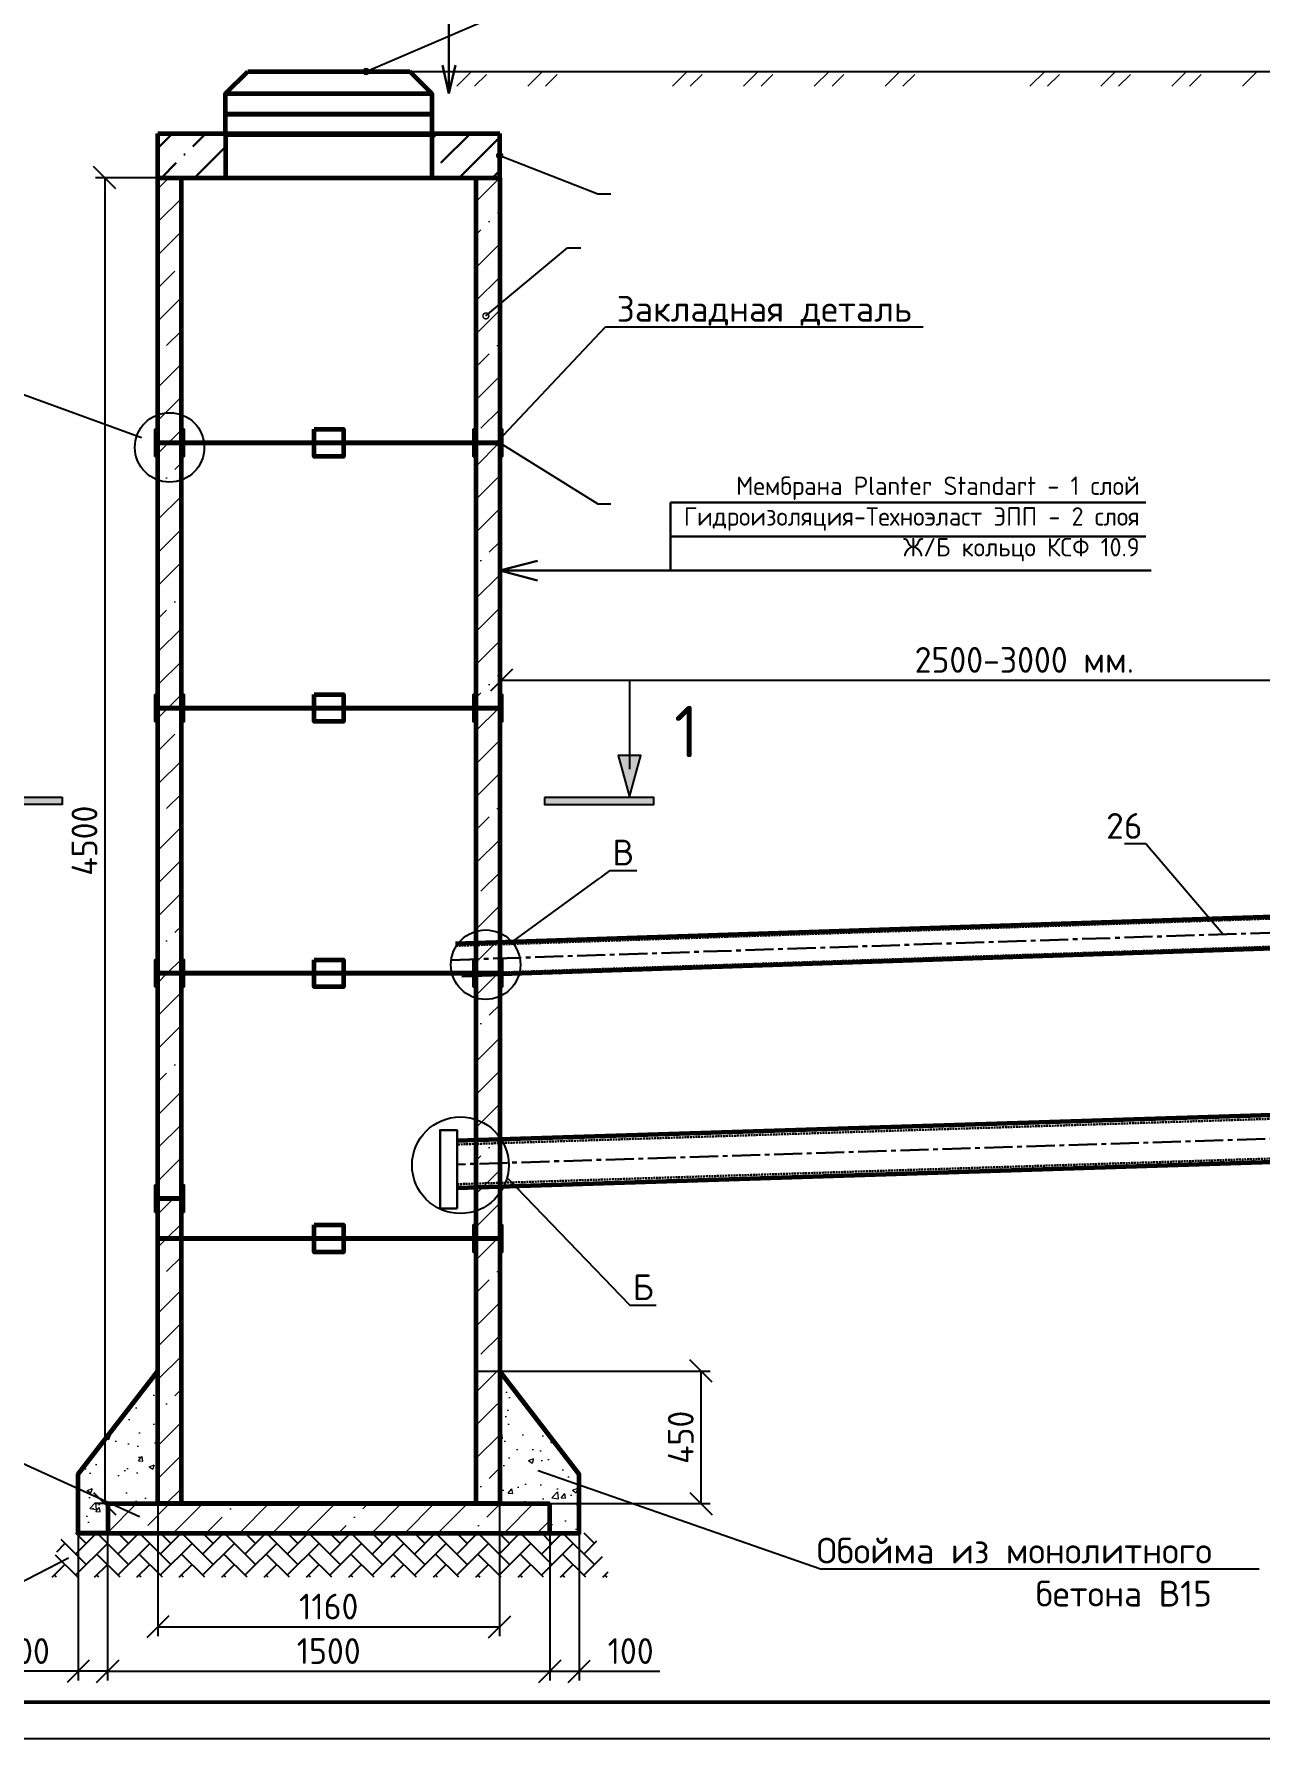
# Model space of a CAD drawing. Header units: millimetres. Extents: x 1601 to 15402, y -324 to 12625.
# Drawn here: x 10588.9 to 10755.2, y 317.6 to 549.7 of the extents above; entities that cross this region are included whole.
import ezdxf
from ezdxf import colors
from ezdxf.entities.mleader import LeaderData, LeaderLine
from ezdxf.math import Vec2, Vec3

# ---------------------------------------------------------------- set-up
doc = ezdxf.new("R2010")
doc.units = ezdxf.units.MM
for name, pattern in [('ACAD_ISO04W100', [30, 24, -3, 0, -3]), ('HIDDEN', [0.375, 0.25, -0.125]), ('осевая2', [28.575, 19.05, -3.175, 3.175, -3.175])]:
    doc.linetypes.add(name, pattern=pattern)
for name, color, linetype, lineweight in [('Осевая', 2, 'осевая2', 30), ('Основной', 1, 'Continuous', 60), ('Размер 3.5', 250, 'Continuous', 35), ('Размеры на чертеже', 250, 'Continuous', 25), ('Тонкие', 5, 'Continuous', 30), ('шриховка', 251, 'ACAD_ISO04W100', 15)]:
    doc.layers.add(name, color=color, linetype=linetype, lineweight=lineweight)
doc.layers.add('Штриховка', color=7, linetype='Continuous')
doc.styles.add('-ISOCPEUR-', font='isocpeur.TTF')
doc.styles.add('GOST', font='GOST Common.ttf')
doc.styles.add('GOST-2.304_Type-B', font='GOST Common.ttf')
doc.dimstyles.new('Копия М 1 к 25', dxfattribs={"dimtxt": 3.5, "dimasz": 3, "dimexe": 1.25, "dimexo": 0, "dimgap": 1, "dimtad": 1, "dimdec": 0, "dimlfac": 25, "dimzin": 0, "dimdsep": 46, "dimtxsty": 'GOST', "dimblk": 'OBLIQUE', "dimcen": 5, "dimclrd": 256, "dimclre": 256, "dimclrt": 256, "dimazin": 2, "dimtfac": 1, "dimtdec": 0, "dimtmove": 0, "dimatfit": 3, "dimldrblk": 'NONE', "dimfxl": 1.25, "dimtolj": 1, "dimtzin": 0, "dimlwd": -1, "dimlwe": -1, "dimarcsym": 2})
pattern_1 = [(50, (7055.151, -19929.2874), (7.1726018, -0.6275213), [0.75, -8.25]), (355, (7055.151, -19929.2874), (-1.3875133, 7.5219213), [0.6, -6.6]), (100.4514, (7055.7486, -19929.34), (5.7850938, 6.8943954), [0.637402, -7.011421]), (46.1842, (7055.151, -19927.2874), (10.6724105, -1.65519), [1.125, -12.375]), (96.6356, (7056.04, -19927.425), (9.346627, 9.7411787), [0.956103, -10.51713]), (351.1842, (7055.151, -19927.287), (9.3466195, 9.741186), [0.9, -9.9]), (21, (7056.151, -19927.7874), (5.9690705, -4.0261889), [0.75, -8.25]), (326, (7056.151, -19927.7874), (2.4331533, 7.2515005), [0.6, -6.6]), (71.4514, (7056.648, -19928.123), (8.4022263, 3.225305), [0.637402, -7.011421]), (37.5, (7055.151, -19929.2874), (0.12159855, 3.32893854), [0, -6.52, 0, -6.7, 0, -6.625]), (7.5, (7055.151, -19929.2874), (2.6306954, 3.9441171), [0, -3.82, 0, -6.37, 0, -2.525]), (327.5, (7052.921, -19929.2874), (5.33822436, -0.2255487), [0, -2.5, 0, -7.8, 0, -10.35]), (317.5, (7051.921, -19929.2874), (5.8318617, 1.0010498), [0, -3.25, 0, -5.18, 0, -7.35])]

# ---------------------------------------------------------------- blocks, each defined once
blk = doc.blocks.new('*U19')
at = {"layer": 'шриховка'}
h = blk.add_hatch(dxfattribs=at)
h.set_pattern_fill('ANSI35', color=256, scale=0.5)
h.set_pattern_definition([(45, (-40.9893, 0), (-2.24506, 2.24506), []), (45, (-38.7443, 0), (-2.24506, 2.24506), [3.96875, -0.79375, 0, -0.79375])])
h.paths.add_polyline_path([(-10, -18), (11.6, -18), (11.6, 0), (-10, 0)])
h.paths.add_polyline_path([(10, 0), (-11.6, 0), (-11.6, -18), (10, -18)])
at = {"layer": 'Основной'}
for p, q in [((-10, 0), (-10, -18)), ((10, 0), (10, -18))]:
    blk.add_line(p, q, dxfattribs=at)
blk.add_lwpolyline([(-11.6, 0), (11.6, 0), (11.6, -18), (-11.6, -18)], close=True, dxfattribs=at)
blk = doc.blocks.new('_Oblique')
at = {"color": 0, "linetype": 'ByBlock', "lineweight": -2}
blk.add_line((-0.5, -0.5), (0.5, 0.5), dxfattribs=at)
blk = doc.blocks.new('*D811')
at = {"transparency": 16777216}
for p, q in [((10594.84, 346.18), (10594.84, 326.17)), ((10598.84, 346.18), (10598.84, 326.17)), ((10594.84, 327.42), (10583.89, 327.42)), ((10598.84, 327.42), (10594.84, 327.42))]:
    blk.add_line(p, q, dxfattribs=at)
at = {"layer": 'Defpoints', "color": 0, "transparency": 16777216}
for p in [(10594.84, 346.18), (10598.84, 346.18), (10594.84, 327.42)]:
    blk.add_point(p, dxfattribs=at)
at = {"transparency": 16777216, "xscale": 3, "yscale": 3, "zscale": 3, "rotation": 180}
blk.add_blockref('_Oblique', (10594.84, 327.42), dxfattribs=at)
at = {"transparency": 16777216, "xscale": 3, "yscale": 3, "zscale": 3}
blk.add_blockref('_Oblique', (10598.84, 327.42), dxfattribs=at)
at = {"transparency": 16777216, "insert": (10587.87, 330.17), "char_height": 3.5, "attachment_point": 5, "style": 'GOST'}
blk.add_mtext('\\A1;100', dxfattribs=at)
blk = doc.blocks.new('_None')
blk = doc.blocks.new('*D812')
at = {"transparency": 16777216}
for p, q in [((10598.84, 346.18), (10598.84, 326.17)), ((10658.84, 346.18), (10658.84, 326.17)), ((10598.84, 327.42), (10658.84, 327.42))]:
    blk.add_line(p, q, dxfattribs=at)
at = {"layer": 'Defpoints', "color": 0, "transparency": 16777216}
for p in [(10598.84, 346.18), (10658.84, 346.18), (10658.84, 327.42)]:
    blk.add_point(p, dxfattribs=at)
at = {"transparency": 16777216, "xscale": 3, "yscale": 3, "zscale": 3, "rotation": 180}
blk.add_blockref('_Oblique', (10598.84, 327.42), dxfattribs=at)
at = {"transparency": 16777216, "xscale": 3, "yscale": 3, "zscale": 3}
blk.add_blockref('_Oblique', (10658.84, 327.42), dxfattribs=at)
at = {"transparency": 16777216, "insert": (10628.84, 330.17), "char_height": 3.5, "attachment_point": 5, "style": 'GOST'}
blk.add_mtext('\\A1;1500', dxfattribs=at)
blk = doc.blocks.new('*D813')
at = {"transparency": 16777216}
for p, q in [((10658.84, 346.18), (10658.84, 326.17)), ((10662.84, 346.18), (10662.84, 326.17)), ((10658.84, 327.42), (10662.84, 327.42)), ((10662.84, 327.42), (10673.79, 327.42))]:
    blk.add_line(p, q, dxfattribs=at)
at = {"layer": 'Defpoints', "color": 0, "transparency": 16777216}
for p in [(10658.84, 346.18), (10662.84, 346.18), (10662.84, 327.42)]:
    blk.add_point(p, dxfattribs=at)
at = {"transparency": 16777216, "xscale": 3, "yscale": 3, "zscale": 3, "rotation": 180}
blk.add_blockref('_Oblique', (10658.84, 327.42), dxfattribs=at)
at = {"transparency": 16777216, "xscale": 3, "yscale": 3, "zscale": 3}
blk.add_blockref('_Oblique', (10662.84, 327.42), dxfattribs=at)
at = {"transparency": 16777216, "insert": (10669.82, 330.17), "char_height": 3.5, "attachment_point": 5, "style": 'GOST'}
blk.add_mtext('\\A1;100', dxfattribs=at)
blk = doc.blocks.new('*D814')
at = {"transparency": 16777216}
for p, q in [((10605.64, 350.18), (10605.64, 332.21)), ((10652.04, 350.18), (10652.04, 332.21)), ((10605.64, 333.46), (10652.04, 333.46))]:
    blk.add_line(p, q, dxfattribs=at)
at = {"layer": 'Defpoints', "color": 0, "transparency": 16777216}
for p in [(10605.64, 350.18), (10652.04, 350.18), (10652.04, 333.46)]:
    blk.add_point(p, dxfattribs=at)
at = {"transparency": 16777216, "xscale": 3, "yscale": 3, "zscale": 3, "rotation": 180}
blk.add_blockref('_Oblique', (10605.64, 333.46), dxfattribs=at)
at = {"transparency": 16777216, "xscale": 3, "yscale": 3, "zscale": 3}
blk.add_blockref('_Oblique', (10652.04, 333.46), dxfattribs=at)
at = {"transparency": 16777216, "insert": (10628.84, 336.21), "char_height": 3.5, "attachment_point": 5, "style": 'GOST'}
blk.add_mtext('\\A1;1160', dxfattribs=at)
blk = doc.blocks.new('*D792')
at = {"transparency": 16777216}
for p, q in [((10648.84, 368.18), (10680.62, 368.18)), ((10679.37, 350.18), (10679.37, 368.18)), ((10648.84, 350.18), (10680.62, 350.18))]:
    blk.add_line(p, q, dxfattribs=at)
at = {"layer": 'Defpoints', "color": 0, "transparency": 16777216}
for p in [(10648.84, 368.18), (10679.37, 368.18), (10648.84, 350.18)]:
    blk.add_point(p, dxfattribs=at)
at = {"transparency": 16777216, "xscale": 3, "yscale": 3, "zscale": 3}
for p, rotation in [((10679.37, 368.18), 90), ((10679.37, 350.18), 270)]:
    blk.add_blockref('_Oblique', p, dxfattribs=dict(at, rotation=rotation))
at = {"transparency": 16777216, "insert": (10676.62, 359.18), "char_height": 3.5, "attachment_point": 5, "rotation": 90, "style": 'GOST'}
blk.add_mtext('\\A1;450', dxfattribs=at)
blk = doc.blocks.new('направление')
at = {"layer": 'Размеры на чертеже'}
h = blk.add_hatch(color=256, dxfattribs=at)
h.dxf.hatch_style = 1
h.paths.add_polyline_path([(0, 0), (-3.75, 1.04), (-3.75, -1.03)])
blk.add_line((-10.5, 0), (-2.5, 0), dxfattribs=at)
blk.add_lwpolyline([(0, 0), (-3.75, 1.04), (-3.75, -1.03)], close=True, dxfattribs=at)
blk = doc.blocks.new('*U178')
at = {"layer": 'Штриховка', "true_color": 0x000000}
h = blk.add_hatch(color=18, dxfattribs=at)
h.dxf.hatch_style = 1
h.paths.add_polyline_path([(-0.3594, 0.0234), (-0.3594, 0.0017), (-0.0276, 0.0017), (-0.0276, 0.0234)])
h = blk.add_hatch(color=18, dxfattribs=at)
h.dxf.hatch_style = 1
h.paths.add_polyline_path([(1.4352, 0.0234), (1.4352, 0.0007), (1.767, 0.0007), (1.767, 0.0234)])
at = {"layer": 'Штриховка', "color": 18, "true_color": 0x000000}
for points in [[(-0.0276, 0.0017), (-0.0276, 0.0234), (-0.3594, 0.0234), (-0.3594, 0.0017)], [(1.4352, 0.0007), (1.4352, 0.0234), (1.767, 0.0234), (1.767, 0.0007)]]:
    blk.add_lwpolyline(points, close=True, dxfattribs=at)
at = {"layer": 'Размеры на чертеже', "yscale": 0.03333333333333333, "zscale": 0.03333333333333333}
for p, xscale, rotation in [((-0.2853, 0), 0.03333333333333333, 89.99999999993935), ((1.6929, 0), -0.03333333333333333, 270.0000000000607)]:
    blk.add_blockref('направление', p, dxfattribs=dict(at, xscale=xscale, rotation=rotation))
blk = doc.blocks.new('*D821')
at = {"transparency": 16777216}
for p, q in [((10652.3, 423.86), (10652.3, 463.22)), ((10652.3, 461.97), (10794.19, 461.97)), ((10794.19, 432.86), (10794.19, 463.22))]:
    blk.add_line(p, q, dxfattribs=at)
at = {"layer": 'Defpoints', "color": 0, "transparency": 16777216}
for p in [(10794.19, 461.97), (10794.19, 432.86), (10652.3, 423.86)]:
    blk.add_point(p, dxfattribs=at)
at = {"transparency": 16777216, "xscale": 3, "yscale": 3, "zscale": 3, "rotation": 180}
blk.add_blockref('_Oblique', (10652.3, 461.97), dxfattribs=at)
at = {"transparency": 16777216, "xscale": 3, "yscale": 3, "zscale": 3}
blk.add_blockref('_Oblique', (10794.19, 461.97), dxfattribs=at)
at = {"transparency": 16777216, "insert": (10723.25, 464.72), "char_height": 3.5, "attachment_point": 5, "style": 'GOST'}
blk.add_mtext('\\A1;2500-3000 мм.', dxfattribs=at)
blk = doc.blocks.new('_DotSmall')
at = {"color": 0, "linetype": 'ByBlock', "const_width": 0.5}
blk.add_lwpolyline([(-0.0625, 0, 1), (0.0625, 0, 1)], format="xyb", close=True, dxfattribs=at)
blk = doc.blocks.new('*D828')
at = {"transparency": 16777216}
for p, q in [((10608.84, 530.18), (10597.19, 530.18)), ((10598.44, 530.18), (10598.44, 350.18)), ((10608.84, 350.18), (10597.19, 350.18))]:
    blk.add_line(p, q, dxfattribs=at)
at = {"layer": 'Defpoints', "color": 0, "transparency": 16777216}
for p in [(10608.84, 530.18), (10598.44, 350.18), (10608.84, 350.18)]:
    blk.add_point(p, dxfattribs=at)
at = {"transparency": 16777216, "xscale": 3, "yscale": 3, "zscale": 3}
for p, rotation in [((10598.44, 530.18), 90), ((10598.44, 350.18), 270)]:
    blk.add_blockref('_Oblique', p, dxfattribs=dict(at, rotation=rotation))
at = {"transparency": 16777216, "insert": (10595.69, 440.18), "char_height": 3.5, "attachment_point": 5, "rotation": 90, "style": 'GOST'}
blk.add_mtext('\\A1;4500', dxfattribs=at)

msp = doc.modelspace()

# ---------------------------------------------------------------- hatches: boundary and pattern name
h = msp.add_hatch()
h.set_pattern_fill('AR-HBONE', scale=0.02)
h.set_pattern_definition([(45, (553.84, -2507.3535), (0, 2.87368196), [6.096, -2.032]), (135, (555.2768, -2505.9166), (3e-16, 2.87368196), [6.096, -2.032])])
h.paths.add_polyline_path([(10667.0287, 340.1783), (10664.8449, 346.1783), (10592.8449, 346.1783), (10590.6611, 340.1783)])
at = {"layer": 'шриховка', "lineweight": 30}
h = msp.add_hatch(dxfattribs=at)
h.set_pattern_fill('ANSI35', color=256, style=0)
h.set_pattern_definition([(45, (2964.829, 50.615), (-4.490128, 4.490128), []), (45, (2969.319, 50.615), (-4.490128, 4.490128), [7.9375, -1.5875, 0, -1.5875])])
h.paths.add_polyline_path([(10614.8485, 536.1819), (10605.6449, 536.1783), (10605.6449, 530.1783), (10614.8449, 530.1783)])
h.paths.add_polyline_path([(10652.0449, 536.1783), (10642.8429, 536.1802), (10642.8449, 530.1783), (10652.0449, 530.1783)])
at = {"layer": 'шриховка'}
h = msp.add_hatch(dxfattribs=at)
h.set_pattern_fill('AR-CONC', color=256, style=0)
h.set_pattern_definition(pattern_1)
h.paths.add_polyline_path([(10605.9066, 350.1783), (10605.6449, 368.1783), (10594.8449, 354.1783), (10594.8449, 346.1783), (10598.8449, 346.1783), (10598.8449, 350.1783)])
h = msp.add_hatch(dxfattribs=at)
h.set_pattern_fill('AR-CONC', color=256, style=0)
h.set_pattern_definition(pattern_1)
h.paths.add_polyline_path([(10651.7832, 350.1783), (10652.0449, 368.1783), (10662.8449, 354.1783), (10662.8449, 346.1783), (10658.8449, 346.1783), (10658.8449, 350.1783)])
h = msp.add_hatch(dxfattribs=at)
h.set_pattern_fill('ANSI35', color=256)
h.set_pattern_definition([(45, (1927.1074, -252.219), (-4.490128, 4.490128), []), (45, (1931.5975, -252.219), (-4.490128, 4.490128), [7.9375, -1.5875, 0, -1.5875])])
h.paths.add_polyline_path([(10598.8449, 350.1783), (10598.8449, 346.1783), (10658.8449, 346.1783), (10658.8449, 350.1783)])

# ---------------------------------------------------------------- linework, layer by layer
for p, q in [((10614.8449, 541.5941), (10642.8449, 541.5941)), ((15402.2532, 318.2356), (5591.2496, 318.2356))]:
    msp.add_line(p, q)
for centre, radius in [((10607.2449, 493.5661), 4.7137), ((10650.1397, 423.3388), 4.7137), ((10646.7094, 396.1171), 6.5564)]:
    msp.add_circle(centre, radius)
at = {"layer": 'Осевая', "ltscale": 0.2}
for p, q in [((10780.6143, 428.4834), (10645.0556, 423.9613)), ((10790.2061, 400.7739), (10646.2544, 396.2332))]:
    msp.add_line(p, q, dxfattribs=at)
at = {"layer": 'Основной'}
for p, q in [((10614.8449, 541.5941), (10617.8449, 544.5941)), ((10617.8449, 544.5941), (10639.8449, 544.5941)), ((10642.8449, 541.5941), (10639.8449, 544.5941)), ((10642.8449, 541.5941), (10642.8449, 538.7941)), ((10605.6449, 530.1783), (10605.6452, 536.1824)), ((10605.6449, 536.1783), (10652.0449, 536.1783)), ((10614.8449, 536.1783), (10614.8449, 530.1783)), ((10642.8449, 536.1783), (10642.8449, 530.1783)), ((10652.0449, 530.1783), (10652.0445, 536.1824)), ((10605.6449, 530.1783), (10652.0449, 530.1783)), ((10630.8449, 494.1783), (10626.8449, 494.1783)), ((10630.8449, 458.1783), (10626.8449, 458.1783)), ((10780.6143, 430.6434), (10646.0695, 426.1552)), ((10780.6143, 426.3234), (10646.9254, 421.8637)), ((10630.8449, 422.1783), (10626.8449, 422.1783)), ((10790.2061, 403.9739), (10646.2544, 399.4332)), ((10790.2061, 397.5739), (10646.2988, 393.0213)), ((10630.8449, 386.1783), (10626.8449, 386.1783)), ((10598.8449, 350.1783), (10598.8449, 346.1783)), ((10598.8449, 350.1783), (10658.8449, 350.1783)), ((10608.8449, 350.1783), (10605.6449, 350.1783)), ((10648.8449, 350.1783), (10608.8449, 350.1783)), ((10658.8449, 346.1783), (10658.8449, 350.1783)), ((10594.8449, 346.1783), (10662.8449, 346.1783))]:
    msp.add_line(p, q, dxfattribs=at)
for points in [[(10642.8449, 538.7941), (10614.8449, 538.7941), (10614.8449, 541.5941), (10642.8449, 541.5941)], [(10642.8449, 535.9941), (10614.8449, 535.9941), (10614.8449, 538.7941), (10642.8449, 538.7941)], [(10626.8449, 496.0183), (10630.8449, 496.0183), (10630.8449, 492.3383), (10626.8449, 492.3383)], [(10626.8449, 460.0183), (10630.8449, 460.0183), (10630.8449, 456.3383), (10626.8449, 456.3383)], [(10626.8449, 424.0183), (10630.8449, 424.0183), (10630.8449, 420.3383), (10626.8449, 420.3383)], [(10626.8449, 388.0183), (10630.8449, 388.0183), (10630.8449, 384.3383), (10626.8449, 384.3383)]]:
    msp.add_lwpolyline(points, close=True, dxfattribs=at)
for points in [[(10598.8449, 346.1783), (10594.8449, 346.1783), (10594.8449, 354.1783), (10605.6449, 368.1783)], [(10658.8449, 346.1783), (10662.8449, 346.1783), (10662.8449, 354.1783), (10652.0449, 368.1783)]]:
    msp.add_lwpolyline(points, dxfattribs=at)
at = {"layer": 'Размеры на чертеже'}
for p, q in [((10638.8736, 544.5941), (10670.5339, 544.5941)), ((10670.5339, 544.5941), (10719.0394, 544.5941)), ((10719.0394, 544.5941), (10767.5448, 544.5941))]:
    msp.add_line(p, q, dxfattribs=at)
at = {"layer": 'Тонкие'}
for p, q in [((10645.161, 541.5941), (10645.161, 573.2813)), ((10645.161, 541.5941), (10644.2929, 545.4514)), ((10645.161, 541.5941), (10646.029, 545.4514)), ((10652.0449, 476.8343), (10657.1751, 478.1761)), ((10652.0449, 476.8343), (10657.1751, 475.4924))]:
    msp.add_line(p, q, dxfattribs=at)
at = {"layer": 'Тонкие', "lineweight": 20}
for p, q in [((10646.2388, 542.5926), (10648.2403, 544.5941)), ((10646.2388, 542.5926), (10648.2403, 544.5941)), ((10646.2388, 542.5926), (10648.2403, 544.5941)), ((10648.6437, 542.5926), (10650.2469, 544.1958)), ((10648.6437, 542.5926), (10650.2469, 544.1958)), ((10648.6437, 542.5926), (10650.2469, 544.1958)), ((10655.8582, 542.5926), (10657.8598, 544.5941)), ((10655.8582, 542.5926), (10657.8598, 544.5941)), ((10658.2631, 542.5926), (10659.8663, 544.1958)), ((10658.2631, 542.5926), (10659.8663, 544.1958)), ((10675.5053, 542.5926), (10677.5069, 544.5941)), ((10677.9102, 542.5926), (10679.5134, 544.1958)), ((10685.1248, 542.5926), (10687.1263, 544.5941)), ((10687.5297, 542.5926), (10689.1329, 544.1958)), ((10694.7442, 542.5926), (10696.7458, 544.5941)), ((10694.7442, 542.5926), (10696.7458, 544.5941)), ((10694.7442, 542.5926), (10696.7458, 544.5941)), ((10697.1491, 542.5926), (10698.7523, 544.1958)), ((10697.1491, 542.5926), (10698.7523, 544.1958)), ((10697.1491, 542.5926), (10698.7523, 544.1958)), ((10704.3637, 542.5926), (10706.3652, 544.5941)), ((10704.3637, 542.5926), (10706.3652, 544.5941)), ((10706.7685, 542.5926), (10708.3718, 544.1958)), ((10706.7685, 542.5926), (10708.3718, 544.1958)), ((10724.0108, 542.5926), (10726.0123, 544.5941)), ((10726.4157, 542.5926), (10728.0189, 544.1958)), ((10733.6302, 542.5926), (10735.6318, 544.5941)), ((10736.0351, 542.5926), (10737.6383, 544.1958)), ((10743.2497, 542.5926), (10745.2512, 544.5941)), ((10743.2497, 542.5926), (10745.2512, 544.5941)), ((10743.2497, 542.5926), (10745.2512, 544.5941)), ((10745.6545, 542.5926), (10747.2578, 544.1958)), ((10745.6545, 542.5926), (10747.2578, 544.1958)), ((10745.6545, 542.5926), (10747.2578, 544.1958)), ((10752.8691, 542.5926), (10754.8707, 544.5941)), ((10752.8691, 542.5926), (10754.8707, 544.5941))]:
    msp.add_line(p, q, dxfattribs=at)
at = {"layer": 'Тонкие', "ltscale": 0.001}
for p, q in [((10739.7474, 486.0751), (10675.2392, 486.0751)), ((10675.2392, 486.0751), (10675.2392, 476.8335)), ((10739.7474, 481.4543), (10675.2392, 481.4543)), ((10652.0479, 476.8335), (10658.6103, 476.8335)), ((10658.6103, 476.8335), (10740.4696, 476.8335))]:
    msp.add_line(p, q, dxfattribs=at)
at = {"layer": 'Тонкие', "color": 9, "linetype": 'HIDDEN'}
for p, q in [((10780.545, 430.3828), (10646.0021, 425.8996)), ((10780.4949, 426.5774), (10646.732, 422.1206)), ((10790.1961, 403.4682), (10646.2544, 398.9366)), ((10790.1041, 398.0773), (10646.2544, 393.5496))]:
    msp.add_line(p, q, dxfattribs=at)
at = {"layer": 'Тонкие', "ltscale": 100}
for points in [[(10609.2449, 494.1783), (10609.2449, 496.0183), (10609.1009, 496.0183, 0.41421356), (10608.9409, 495.8583), (10608.9409, 494.6383, -0.41421356), (10608.6609, 494.3583), (10605.8289, 494.3583, -0.41421356), (10605.5489, 494.6383), (10605.5489, 495.8583, 0.41421356), (10605.3889, 496.0183), (10605.2449, 496.0183), (10605.2449, 494.1783)], [(10609.2449, 494.1783), (10609.2449, 492.3383), (10609.1009, 492.3383, -0.41421356), (10608.9409, 492.4983), (10608.9409, 493.7183, 0.41421356), (10608.6609, 493.9983), (10605.8289, 493.9983, 0.41421356), (10605.5489, 493.7183), (10605.5489, 492.4983, -0.41421356), (10605.3889, 492.3383), (10605.2449, 492.3383), (10605.2449, 494.1783)], [(10609.2449, 458.1783), (10609.2449, 460.0183), (10609.1009, 460.0183, 0.41421356), (10608.9409, 459.8583), (10608.9409, 458.6383, -0.41421356), (10608.6609, 458.3583), (10605.8289, 458.3583, -0.41421356), (10605.5489, 458.6383), (10605.5489, 459.8583, 0.41421356), (10605.3889, 460.0183), (10605.2449, 460.0183), (10605.2449, 458.1783)], [(10648.4449, 458.1783), (10648.4449, 460.0183), (10648.5889, 460.0183, -0.41421356), (10648.7489, 459.8583), (10648.7489, 458.6383, 0.41421356), (10649.0289, 458.3583), (10651.8609, 458.3583, 0.41421356), (10652.1409, 458.6383), (10652.1409, 459.8583, -0.41421356), (10652.3009, 460.0183), (10652.4449, 460.0183), (10652.4449, 458.1783)], [(10609.2449, 458.1783), (10609.2449, 456.3383), (10609.1009, 456.3383, -0.41421356), (10608.9409, 456.4983), (10608.9409, 457.7183, 0.41421356), (10608.6609, 457.9983), (10605.8289, 457.9983, 0.41421356), (10605.5489, 457.7183), (10605.5489, 456.4983, -0.41421356), (10605.3889, 456.3383), (10605.2449, 456.3383), (10605.2449, 458.1783)], [(10648.4449, 458.1783), (10648.4449, 456.3383), (10648.5889, 456.3383, 0.41421356), (10648.7489, 456.4983), (10648.7489, 457.7183, -0.41421356), (10649.0289, 457.9983), (10651.8609, 457.9983, -0.41421356), (10652.1409, 457.7183), (10652.1409, 456.4983, 0.41421356), (10652.3009, 456.3383), (10652.4449, 456.3383), (10652.4449, 458.1783)], [(10609.2449, 422.1783), (10609.2449, 424.0183), (10609.1009, 424.0183, 0.41421356), (10608.9409, 423.8583), (10608.9409, 422.6383, -0.41421356), (10608.6609, 422.3583), (10605.8289, 422.3583, -0.41421356), (10605.5489, 422.6383), (10605.5489, 423.8583, 0.41421356), (10605.3889, 424.0183), (10605.2449, 424.0183), (10605.2449, 422.1783)], [(10648.4449, 422.1783), (10648.4449, 424.0183), (10648.5889, 424.0183, -0.41421356), (10648.7489, 423.8583), (10648.7489, 422.6383, 0.41421356), (10649.0289, 422.3583), (10651.8609, 422.3583, 0.41421356), (10652.1409, 422.6383), (10652.1409, 423.8583, -0.41421356), (10652.3009, 424.0183), (10652.4449, 424.0183), (10652.4449, 422.1783)], [(10609.2449, 422.1783), (10609.2449, 420.3383), (10609.1009, 420.3383, -0.41421356), (10608.9409, 420.4983), (10608.9409, 421.7183, 0.41421356), (10608.6609, 421.9983), (10605.8289, 421.9983, 0.41421356), (10605.5489, 421.7183), (10605.5489, 420.4983, -0.41421356), (10605.3889, 420.3383), (10605.2449, 420.3383), (10605.2449, 422.1783)], [(10648.4449, 422.1783), (10648.4449, 420.3383), (10648.5889, 420.3383, 0.41421356), (10648.7489, 420.4983), (10648.7489, 421.7183, -0.41421356), (10649.0289, 421.9983), (10651.8609, 421.9983, -0.41421356), (10652.1409, 421.7183), (10652.1409, 420.4983, 0.41421356), (10652.3009, 420.3383), (10652.4449, 420.3383), (10652.4449, 422.1783)], [(10609.2449, 391.5941), (10609.2449, 393.4341), (10609.1009, 393.4341, 0.41421356), (10608.9409, 393.2741), (10608.9409, 392.0541, -0.41421356), (10608.6609, 391.7741), (10605.8289, 391.7741, -0.41421356), (10605.5489, 392.0541), (10605.5489, 393.2741, 0.41421356), (10605.3889, 393.4341), (10605.2449, 393.4341), (10605.2449, 391.5941)], [(10609.2449, 391.5941), (10609.2449, 389.7541), (10609.1009, 389.7541, -0.41421356), (10608.9409, 389.9141), (10608.9409, 391.1341, 0.41421356), (10608.6609, 391.4141), (10605.8289, 391.4141, 0.41421356), (10605.5489, 391.1341), (10605.5489, 389.9141, -0.41421356), (10605.3889, 389.7541), (10605.2449, 389.7541), (10605.2449, 391.5941)]]:
    msp.add_lwpolyline(points, format="xyb", close=True, dxfattribs=at)
at = {"layer": 'Тонкие'}
msp.add_lwpolyline([(10646.2544, 390.267), (10643.9616, 390.267), (10643.9616, 400.8812), (10646.2544, 400.8812)], close=True, dxfattribs=at)

# ---------------------------------------------------------------- block references
at = {"layer": 'Основной', "xscale": 2, "yscale": 2, "zscale": 2, "rotation": 180}
for p in [(10628.8449, 494.1783), (10628.8449, 458.1783), (10628.8449, 422.1783), (10628.8449, 386.1783), (10628.8449, 350.1783)]:
    msp.add_blockref('*U19', p, dxfattribs=at)

# ---------------------------------------------------------------- texts
at = {"layer": 'Размер 3.5', "insert": (10738.9021, 489.6071), "char_height": 3.5, "attachment_point": 3, "style": 'GOST-2.304_Type-B'}
msp.add_mtext_dynamic_manual_height_columns('{\\H0.7143x;\\C0;Мембрана Planter Standart - 1 слой \\PГидроизоляция-Техноэласт ЭПП - 2 слоя \\PЖ/Б кольцо КСФ 10.9            }', width=66.33575, gutter_width=12.5, heights=[14.4059], dxfattribs=at)
at = {"layer": 'Размер 3.5', "insert": (10675.7208, 458.4859), "char_height": 7, "attachment_point": 1, "style": 'GOST', "bg_fill": 2}
msp.add_mtext_dynamic_manual_height_columns('{\\Q0;\\C256;\\c0;1}', width=5.108195, gutter_width=2, heights=[0], dxfattribs=at)

# ---------------------------------------------------------------- dimensions: what is measured, and where the dimension line sits
for base, p1, p2, picture, middle in [((10652.0449, 333.4638), (10605.6449, 350.1783), (10652.0449, 350.1783), '*D814', (10628.8449, 336.2138)), ((10594.8449, 327.421), (10598.8449, 346.1783), (10594.8449, 346.1783), '*D811', (10587.8699, 330.171))]:
    dim = msp.add_linear_dim(base=base, p1=p1, p2=p2, dimstyle='Копия М 1 к 25')
    dim.commit()
    dim.dimension.update_dxf_attribs({"geometry": picture, "text_midpoint": middle})

# ---------------------------------------------------------------- next in the draw order: block references
at = {"layer": 'Размеры на чертеже', "xscale": 44.75868453168243, "yscale": 44.75868453168243, "zscale": 44.75868453168243, "rotation": 179.9999984492156}
msp.add_blockref('*U178', (10656.8947, 446.1325), dxfattribs=at)

# ---------------------------------------------------------------- next in the draw order: dimensions: what is measured, and where the dimension line sits
dim = msp.add_linear_dim(base=(10794.1932, 461.972), p1=(10652.3009, 423.8583), p2=(10794.1932, 432.8634), text='2500-3000 мм.', dimstyle='Копия М 1 к 25')
dim.commit()
dim.dimension.update_dxf_attribs({"geometry": '*D821', "text_midpoint": (10723.247, 464.722)})

# ---------------------------------------------------------------- next in the draw order: leaders
at = {"layer": 'Размер 3.5'}
ml = msp.add_multileader_mtext('Standard', dxfattribs=at)
ml.set_content('Закладная деталь', color=256, style='-ISOCPEUR-')
ml.set_leader_properties()
ml.build(insert=Vec2(0, 0))
ml.multileader.update_dxf_attribs({"text_left_attachment_type": 6, "text_right_attachment_type": 6, "dogleg_length": 0.36, "arrow_head_size": 0.18})
ctx = ml.context
ctx.base_point, ctx.char_height, ctx.arrow_head_size, ctx.landing_gap_size, ctx.plane_origin = Vec3(10666.7834, 509.9276), 3.5, 0.18, 0.09, Vec3(10669.3223, 495.627)
ctx.left_attachment, ctx.right_attachment, ctx.text_align_type = 6, 6, 2
notes = []
notes.append((ctx, [(0, (1, 1, 0), (10666.4234, 509.9276), (1, 0), 0.36, [(0, [(10652.4449, 495.0983)], 0, [])])]))
ctx.mtext.insert, ctx.mtext.alignment, ctx.mtext.flow_direction = Vec3(10707.9984, 514.1276), 3, 5
ctx.mtext.has_bg_fill, ctx.mtext.bg_color, ctx.mtext.bg_scale_factor, ctx.mtext.bg_transparency, ctx.mtext.use_window_bg_color = 1, -1027028792, 1.5, 0, 1
ml = msp.add_multileader_mtext('Standard', dxfattribs=at)
ml.set_content('А', color=256, style='-ISOCPEUR-')
ml.set_leader_properties()
ml.build(insert=Vec2(0, 0))
ml.multileader.update_dxf_attribs({"text_left_attachment_type": 6, "text_right_attachment_type": 6, "dogleg_length": 0.36, "arrow_head_size": 0.18})
ctx = ml.context
ctx.base_point, ctx.char_height, ctx.arrow_head_size, ctx.landing_gap_size, ctx.plane_origin = Vec3(10578.9841, 502.6571), 3.5, 0.18, 0.09, Vec3(10607.4909, 519.8633)
ctx.left_attachment, ctx.right_attachment, ctx.text_align_type = 6, 6, 2
notes.append((ctx, [(1, (1, 1, 0), (10581.9741, 502.6571), (-1, 0), 0.36, [(0, [(10603.6199, 494.8204)], 0, [])])]))
ctx.mtext.insert, ctx.mtext.defined_height, ctx.mtext.alignment, ctx.mtext.flow_direction = Vec3(10581.5241, 506.8571), 6.6217, 3, 5
ctx.mtext.has_bg_fill, ctx.mtext.bg_color, ctx.mtext.bg_scale_factor, ctx.mtext.bg_transparency, ctx.mtext.use_window_bg_color = 1, -1027028792, 1.5, 0, 1
ml = msp.add_multileader_mtext('Standard', dxfattribs=at)
ml.set_content('Б', color=256, style='-ISOCPEUR-')
ml.set_leader_properties()
ml.build(insert=Vec2(0, 0))
ml.multileader.update_dxf_attribs({"text_left_attachment_type": 6, "text_right_attachment_type": 6, "dogleg_length": 0.36, "arrow_head_size": 0.18})
ctx = ml.context
ctx.base_point, ctx.char_height, ctx.arrow_head_size, ctx.landing_gap_size, ctx.plane_origin = Vec3(10670.0649, 377.1088), 3.5, 0.18, 0.09, Vec3(10661.8836, 412.7761)
ctx.left_attachment, ctx.right_attachment, ctx.text_align_type = 6, 6, 2
notes.append((ctx, [(0, (1, 1, 0), (10669.7049, 377.1088), (1, 0), 0.36, [(0, [(10653.0447, 394.4284)], 0, [])])]))
ctx.mtext.insert, ctx.mtext.alignment, ctx.mtext.flow_direction = Vec3(10672.9549, 381.3088), 3, 5
ctx.mtext.has_bg_fill, ctx.mtext.bg_color, ctx.mtext.bg_scale_factor, ctx.mtext.bg_transparency, ctx.mtext.use_window_bg_color = 1, -1027028792, 1.5, 0, 1
ml = msp.add_multileader_mtext('Standard', dxfattribs=at)
ml.set_content('23', color=256, style='-ISOCPEUR-')
ml.set_leader_properties()
ml.build(insert=Vec2(0, 0))
ml.multileader.update_dxf_attribs({"text_left_attachment_type": 6, "text_right_attachment_type": 6, "dogleg_length": 0.36, "arrow_head_size": 0.18})
ctx = ml.context
ctx.base_point, ctx.char_height, ctx.arrow_head_size, ctx.landing_gap_size, ctx.plane_origin = Vec3(10564.0787, 364.048), 3.5, 0.18, 0.09, Vec3(10547.3424, 353.1594)
ctx.left_attachment, ctx.right_attachment, ctx.text_align_type = 6, 6, 2
notes.append((ctx, [(1, (1, 1, 0), (10568.8187, 364.048), (-1, 0), 0.36, [(0, [(10603.3133, 348.32)], 0, [])])]))
ctx.mtext.insert, ctx.mtext.width, ctx.mtext.alignment, ctx.mtext.flow_direction = Vec3(10568.3687, 368.248), 4.867051, 3, 5
ctx.mtext.has_bg_fill, ctx.mtext.bg_color, ctx.mtext.bg_scale_factor, ctx.mtext.bg_transparency, ctx.mtext.use_window_bg_color = 1, -1027028792, 1.5, 0, 1
ml = msp.add_multileader_mtext('Standard', dxfattribs=at)
ml.set_content('Обойма из монолитного ^Jбетона В15', color=256, style='-ISOCPEUR-')
ml.set_leader_properties()
ml.build(insert=Vec2(0, 0))
ml.multileader.update_dxf_attribs({"text_left_attachment_type": 6, "text_right_attachment_type": 6, "dogleg_length": 0.36, "arrow_head_size": 0.18})
ctx = ml.context
ctx.base_point, ctx.char_height, ctx.arrow_head_size, ctx.landing_gap_size, ctx.plane_origin = Vec3(10695.9412, 341.3507), 3.5, 0.18, 0.09, Vec3(10665.1564, 334.2467)
ctx.left_attachment, ctx.right_attachment, ctx.text_align_type = 6, 6, 2
notes.append((ctx, [(0, (1, 1, 0), (10695.5812, 341.3507), (1, 0), 0.36, [(0, [(10657.0776, 354.7264)], 0, [])])]))
ctx.mtext.insert, ctx.mtext.alignment, ctx.mtext.flow_direction = Vec3(10748.7062, 345.5507), 3, 5
ctx.mtext.has_bg_fill, ctx.mtext.bg_color, ctx.mtext.bg_scale_factor, ctx.mtext.bg_transparency, ctx.mtext.use_window_bg_color = 1, -1027028792, 1.5, 0, 1
for ctx, leaders in notes:
    for number, flags, end, landing, length, lines in leaders:
        leader = LeaderData()
        leader.index, (leader.has_last_leader_line, leader.has_dogleg_vector, leader.attachment_direction) = number, flags
        leader.last_leader_point, leader.dogleg_vector, leader.dogleg_length = Vec3(end), Vec3(landing), length
        for number, points, colour, breaks in lines:
            line = LeaderLine()
            line.index, line.vertices, line.color, line.breaks = number, Vec3.list(points), colors.encode_raw_color(colour), breaks
            leader.lines.append(line)
        ctx.leaders.append(leader)

# ---------------------------------------------------------------- next in the draw order: linework, layer by layer
msp.add_lwpolyline([(10515.2243, 738.2356), (11109.2243, 738.2356), (11109.2243, 318.2356), (10515.2243, 318.2356)], close=True)
at = {"const_width": 0.5}
msp.add_lwpolyline([(10535.2243, 733.2356), (11104.2243, 733.2356), (11104.2243, 323.2356), (10535.2243, 323.2356)], close=True, dxfattribs=at)
at = {"layer": 'Тонкие', "ltscale": 100}
for points in [[(10648.4449, 494.1783), (10648.4449, 496.0183), (10648.5889, 496.0183, -0.41421356), (10648.7489, 495.8583), (10648.7489, 494.6383, 0.41421356), (10649.0289, 494.3583), (10651.8609, 494.3583, 0.41421356), (10652.1409, 494.6383), (10652.1409, 495.8583, -0.41421356), (10652.3009, 496.0183), (10652.4449, 496.0183), (10652.4449, 494.1783)], [(10648.4449, 494.1783), (10648.4449, 492.3383), (10648.5889, 492.3383, 0.41421356), (10648.7489, 492.4983), (10648.7489, 493.7183, -0.41421356), (10649.0289, 493.9983), (10651.8609, 493.9983, -0.41421356), (10652.1409, 493.7183), (10652.1409, 492.4983, 0.41421356), (10652.3009, 492.3383), (10652.4449, 492.3383), (10652.4449, 494.1783)], [(10648.4449, 386.1783), (10648.4449, 388.0183), (10648.5889, 388.0183, -0.41421356), (10648.7489, 387.8583), (10648.7489, 386.6383, 0.41421356), (10649.0289, 386.3583), (10651.8609, 386.3583, 0.41421356), (10652.1409, 386.6383), (10652.1409, 387.8583, -0.41421356), (10652.3009, 388.0183), (10652.4449, 388.0183), (10652.4449, 386.1783)], [(10648.4449, 386.1783), (10648.4449, 384.3383), (10648.5889, 384.3383, 0.41421356), (10648.7489, 384.4983), (10648.7489, 385.7183, -0.41421356), (10649.0289, 385.9983), (10651.8609, 385.9983, -0.41421356), (10652.1409, 385.7183), (10652.1409, 384.4983, 0.41421356), (10652.3009, 384.3383), (10652.4449, 384.3383), (10652.4449, 386.1783)]]:
    msp.add_lwpolyline(points, format="xyb", close=True, dxfattribs=at)

# ---------------------------------------------------------------- next in the draw order: dimensions: what is measured, and where the dimension line sits
for base, p1, p2, picture, middle in [((10598.4379, 350.1783), (10608.8449, 530.1783), (10608.8449, 350.1783), '*D828', (10595.6879, 440.1783)), ((10679.3725, 368.1783), (10648.8449, 350.1783), (10648.8449, 368.1783), '*D792', (10676.6225, 359.1783))]:
    dim = msp.add_linear_dim(base=base, p1=p1, p2=p2, angle=90, dimstyle='Копия М 1 к 25')
    dim.commit()
    dim.dimension.update_dxf_attribs({"geometry": picture, "text_midpoint": middle})
for base, p1, p2, picture, middle in [((10658.8449, 327.421), (10598.8449, 346.1783), (10658.8449, 346.1783), '*D812', (10628.8449, 330.171)), ((10662.8449, 327.421), (10658.8449, 346.1783), (10662.8449, 346.1783), '*D813', (10669.8199, 330.171))]:
    dim = msp.add_linear_dim(base=base, p1=p1, p2=p2, dimstyle='Копия М 1 к 25')
    dim.commit()
    dim.dimension.update_dxf_attribs({"geometry": picture, "text_midpoint": middle})

# ---------------------------------------------------------------- next in the draw order: leaders
at = {"layer": 'Размер 3.5'}
ml = msp.add_multileader_mtext('Standard', dxfattribs=at)
ml.set_content('', color=256, style='GOST')
ml.set_leader_properties()
ml.set_arrow_properties(name='DOTSMALL')
ml.build(insert=Vec2(0, 0))
ml.multileader.update_dxf_attribs({"text_left_attachment_type": 5, "text_right_attachment_type": 5, "dogleg_length": 2, "arrow_head_size": 1.6})
ctx = ml.context
ctx.base_point, ctx.char_height, ctx.arrow_head_size, ctx.landing_gap_size, ctx.plane_origin = Vec3(10665.543, 558.1098), 2.8, 1.6, 1.6, Vec3(10666.6369, 561.0062)
ctx.left_attachment, ctx.right_attachment = 5, 5
notes = []
notes.append((ctx, [(0, (1, 1, 0), (10665.3656, 558.1098), (1, 0), 0.1775, [(0, [(10633.9073, 544.5941)], 0, [])])]))
ctx.mtext.insert, ctx.mtext.flow_direction = Vec3(10667.143, 561.4698), 5
ctx.mtext.has_bg_fill, ctx.mtext.bg_color, ctx.mtext.bg_scale_factor, ctx.mtext.bg_transparency, ctx.mtext.use_window_bg_color = 1, -1027028792, 1.5, 0, 1
ml = msp.add_multileader_mtext('Standard', dxfattribs=at)
ml.set_content('', color=256, style='GOST')
ml.set_leader_properties()
ml.set_arrow_properties(name='DOTSMALL')
ml.build(insert=Vec2(0, 0))
ml.multileader.update_dxf_attribs({"text_left_attachment_type": 5, "text_right_attachment_type": 5, "dogleg_length": 2, "arrow_head_size": 1.6})
ctx = ml.context
ctx.base_point, ctx.char_height, ctx.arrow_head_size, ctx.landing_gap_size, ctx.plane_origin = Vec3(10665.543, 527.9945), 2.8, 1.6, 1.6, Vec3(10666.6369, 530.891)
ctx.left_attachment, ctx.right_attachment = 5, 5
notes.append((ctx, [(0, (1, 1, 0), (10665.3656, 527.9945), (1, 0), 0.1775, [(0, [(10652.0447, 533.1803)], 0, [])])]))
ctx.mtext.insert, ctx.mtext.flow_direction = Vec3(10667.143, 531.3545), 5
ctx.mtext.has_bg_fill, ctx.mtext.bg_color, ctx.mtext.bg_scale_factor, ctx.mtext.bg_transparency, ctx.mtext.use_window_bg_color = 1, -1027028792, 1.5, 0, 1
ml = msp.add_multileader_mtext('Standard', dxfattribs=at)
ml.set_content('', color=256, style='GOST')
ml.set_leader_properties()
ml.set_arrow_properties(name='DOTSMALL')
ml.build(insert=Vec2(0, 0))
ml.multileader.update_dxf_attribs({"text_left_attachment_type": 5, "text_right_attachment_type": 5, "dogleg_length": 2, "arrow_head_size": 1.6})
ctx = ml.context
ctx.base_point, ctx.char_height, ctx.arrow_head_size, ctx.landing_gap_size, ctx.plane_origin = Vec3(10661.4459, 520.6338), 2.8, 1.6, 1.6, Vec3(10666.3963, 503.847)
ctx.left_attachment, ctx.right_attachment = 5, 5
notes.append((ctx, [(0, (1, 1, 0), (10661.2684, 520.6338), (1, 0), 0.1775, [(0, [(10650.1725, 511.4102)], 0, [])])]))
ctx.mtext.insert, ctx.mtext.flow_direction = Vec3(10663.0459, 523.9938), 5
ctx.mtext.has_bg_fill, ctx.mtext.bg_color, ctx.mtext.bg_scale_factor, ctx.mtext.bg_transparency, ctx.mtext.use_window_bg_color = 1, -1027028792, 1.5, 0, 1
ml = msp.add_multileader_mtext('Standard', dxfattribs=at)
ml.set_content('', color=256, style='GOST')
ml.set_leader_properties()
ml.set_arrow_properties(name='DOTSMALL')
ml.build(insert=Vec2(0, 0))
ml.multileader.update_dxf_attribs({"text_left_attachment_type": 5, "text_right_attachment_type": 5, "dogleg_length": 2, "arrow_head_size": 1.6})
ctx = ml.context
ctx.base_point, ctx.char_height, ctx.arrow_head_size, ctx.landing_gap_size, ctx.plane_origin = Vec3(10665.5494, 485.9106), 2.8, 1.6, 1.6, Vec3(10666.6432, 488.807)
ctx.left_attachment, ctx.right_attachment = 5, 5
notes.append((ctx, [(0, (1, 1, 0), (10665.3719, 485.9106), (1, 0), 0.1775, [(0, [(10652.0449, 494.1783)], 0, [])])]))
ctx.mtext.insert, ctx.mtext.width, ctx.mtext.flow_direction = Vec3(10667.1494, 489.2706), 3.64, 5
ctx.mtext.has_bg_fill, ctx.mtext.bg_color, ctx.mtext.bg_scale_factor, ctx.mtext.bg_transparency, ctx.mtext.use_window_bg_color = 1, -1027028792, 1.5, 0, 1
ml = msp.add_multileader_mtext('Standard', dxfattribs=at)
ml.set_content('26', color=256, style='-ISOCPEUR-')
ml.set_leader_properties()
ml.build(insert=Vec2(0, 0))
ml.multileader.update_dxf_attribs({"text_left_attachment_type": 6, "text_right_attachment_type": 6, "dogleg_length": 0.36, "arrow_head_size": 0.18})
ctx = ml.context
ctx.base_point, ctx.char_height, ctx.arrow_head_size, ctx.landing_gap_size, ctx.plane_origin = Vec3(10734.9921, 439.7288), 3.5, 0.18, 0.09, Vec3(10728.7373, 441.7261)
ctx.left_attachment, ctx.right_attachment, ctx.text_align_type = 6, 6, 2
notes.append((ctx, [(1, (1, 1, 0), (10739.7321, 439.7288), (-1, 0), 0.36, [(0, [(10750.2874, 427.3622)], 0, [])])]))
ctx.mtext.insert, ctx.mtext.width, ctx.mtext.alignment, ctx.mtext.flow_direction = Vec3(10739.2821, 443.9288), 2.433526, 3, 5
ctx.mtext.has_bg_fill, ctx.mtext.bg_color, ctx.mtext.bg_scale_factor, ctx.mtext.bg_transparency, ctx.mtext.use_window_bg_color = 1, -1027028792, 1.5, 0, 1
ml = msp.add_multileader_mtext('Standard', dxfattribs=at)
ml.set_content('В', color=256, style='-ISOCPEUR-')
ml.set_leader_properties()
ml.build(insert=Vec2(0, 0))
ml.multileader.update_dxf_attribs({"text_left_attachment_type": 6, "text_right_attachment_type": 6, "dogleg_length": 0.36, "arrow_head_size": 0.18})
ctx = ml.context
ctx.base_point, ctx.char_height, ctx.arrow_head_size, ctx.landing_gap_size, ctx.plane_origin = Vec3(10667.3775, 436.1089), 3.5, 0.18, 0.09, Vec3(10654.0106, 453.0954)
ctx.left_attachment, ctx.right_attachment, ctx.text_align_type = 6, 6, 2
notes.append((ctx, [(0, (1, 1, 0), (10667.0175, 436.1089), (1, 0), 0.36, [(0, [(10653.7154, 426.4102)], 0, [])])]))
ctx.mtext.insert, ctx.mtext.defined_height, ctx.mtext.alignment, ctx.mtext.flow_direction = Vec3(10670.2675, 440.3089), 6.6217, 3, 5
ctx.mtext.has_bg_fill, ctx.mtext.bg_color, ctx.mtext.bg_scale_factor, ctx.mtext.bg_transparency, ctx.mtext.use_window_bg_color = 1, -1027028792, 1.5, 0, 1
ml = msp.add_multileader_mtext('Standard', dxfattribs=at)
ml.set_content('{\\fISOCPEUR|b0|i0|c204|p34;\\C0;Уплотненый грунт}', color=256, style='-ISOCPEUR-')
ml.set_leader_properties()
ml.build(insert=Vec2(0, 0))
ml.multileader.update_dxf_attribs({"text_left_attachment_type": 6, "text_right_attachment_type": 6, "dogleg_length": 0.36, "arrow_head_size": 0.18})
ctx = ml.context
ctx.base_point, ctx.char_height, ctx.arrow_head_size, ctx.landing_gap_size, ctx.plane_origin = Vec3(10539.9549, 336.1876), 3.5, 0.18, 0.09, Vec3(10659.3312, 387.405)
ctx.left_attachment, ctx.right_attachment, ctx.text_align_type = 6, 6, 2
notes.append((ctx, [(1, (1, 1, 0), (10580.7449, 336.1876), (-1, 0), 0.36, [(0, [(10593.6853, 342.8761)], 0, [])])]))
ctx.mtext.insert, ctx.mtext.alignment, ctx.mtext.flow_direction = Vec3(10580.2949, 340.7376), 3, 5
ctx.mtext.has_bg_fill, ctx.mtext.bg_color, ctx.mtext.bg_scale_factor, ctx.mtext.bg_transparency, ctx.mtext.use_window_bg_color = 1, -1027028792, 1.5, 0, 1
for ctx, leaders in notes:
    for number, flags, end, landing, length, lines in leaders:
        leader = LeaderData()
        leader.index, (leader.has_last_leader_line, leader.has_dogleg_vector, leader.attachment_direction) = number, flags
        leader.last_leader_point, leader.dogleg_vector, leader.dogleg_length = Vec3(end), Vec3(landing), length
        for number, points, colour, breaks in lines:
            line = LeaderLine()
            line.index, line.vertices, line.color, line.breaks = number, Vec3.list(points), colors.encode_raw_color(colour), breaks
            leader.lines.append(line)
        ctx.leaders.append(leader)

doc.saveas('drawing.dxf')
